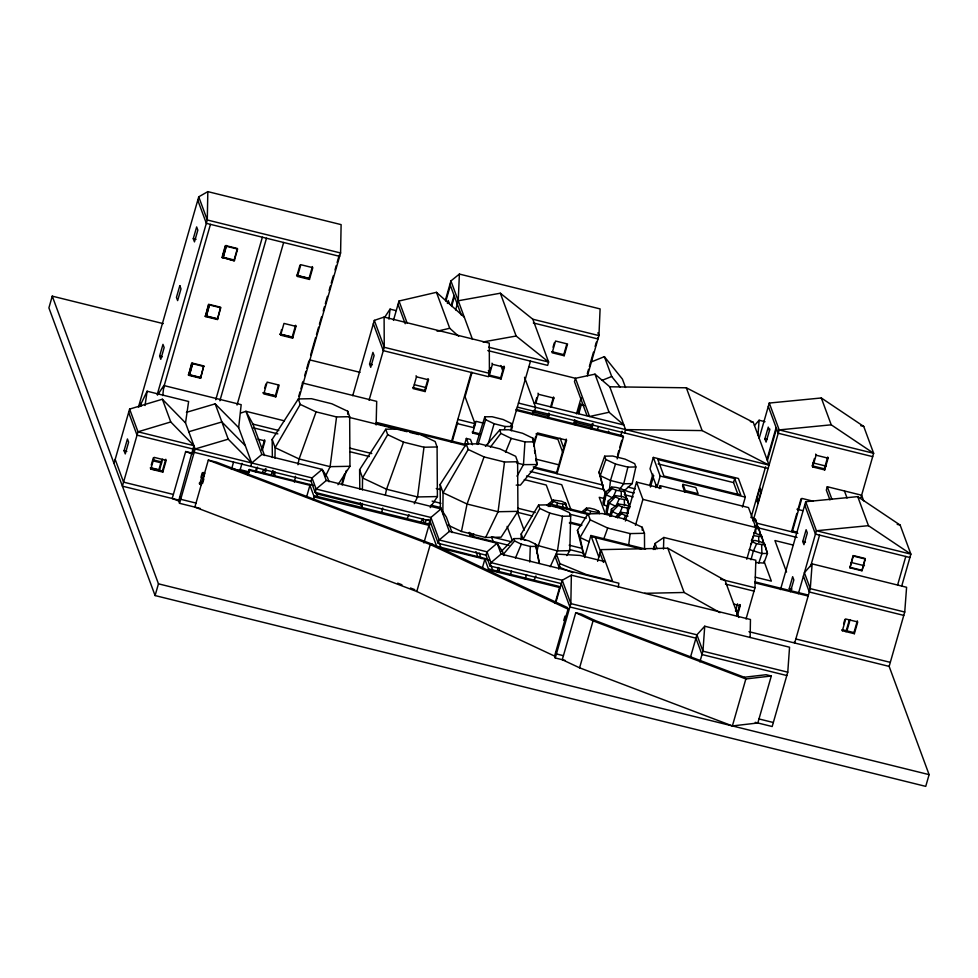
<?xml version="1.0" encoding="UTF-8"?>
<svg xmlns="http://www.w3.org/2000/svg" width="978" height="978" viewBox="0 0 978 978"><rect width="100%" height="100%" fill="white"/><g stroke="black" fill="none" stroke-linecap="round" stroke-linejoin="round"><path stroke-width="1.47" d="M274.781 476.103L274.83 471.616M274.989 458.144L275.111 447.667L272.177 439.415L298.314 398.951L311.42 398.694L331.884 403.792L347.716 411.237L349.659 416.689L349.965 466.286L337.96 484.733M362.251 503.389L362.19 507.875L360.369 502.729M362.398 489.929L362.545 477.949L359.611 469.697L385.748 429.232L398.853 428.975M442.826 513.694L443.071 492.741L440.137 484.489L466.274 444.024L479.379 443.767L499.844 448.853L515.687 456.31L517.619 461.75L517.924 511.347L501.115 537.179L485.638 537.484L461.445 531.47L448.071 525.186M347.679 414.256L347.716 411.237M642.204 530.21L642.253 527.276L624.808 519.11L602.35 513.548L588.047 513.866L577.411 530.333L583.866 555.626L580.052 537.472L577.411 530.333M750.138 637.473L750.456 619.502L571.36 575.162L570.846 603.609L555.26 657.962L565.186 660.419M298.388 400.124L340.589 252.984L341.114 224.622L207.825 191.627L207.287 219.989L157.201 394.672M521.103 539.819L521.225 533.915L538.585 505.039L546.726 504.868L559.489 508.034L569.404 512.68L570.651 516.091L569.807 550.651L566.837 555.577M376.139 424.953L376.701 401.371L302.263 382.936M663.475 549.061L663.83 537.46L755.823 560.235L754.979 587.778L746.031 619.025M529.746 562.069L530.284 546.457L521.347 544.184L514.575 540.932L513.939 538.609L519.795 538.572L528.743 540.846L535.516 544.098L539.514 563.426M455.614 309.94L458.242 300.759L459.391 274.072L600.101 308.914L598.939 335.601L587.436 375.76M516.201 485.112L520.43 485.088L537.142 464.55L532.998 438.266L522.594 433.278L508.866 429.782L499.844 429.843L500.822 433.413L511.225 438.401L524.954 441.897L523.474 464.636L516.995 476.176M755.236 722.339L772.18 726.532L787.767 672.179L789.552 647.216L704.735 626.226L702.95 651.177L699.881 661.874M757.999 435.088L759.111 420.234L765.016 421.701M163.228 323.62L52.262 296.151L48.9 307.887L155.086 595.565L925.738 786.373L929.1 774.637L889.149 666.397L904.736 612.032L906.594 587.277L812.143 563.89L810.273 588.646L794.686 643.011L794.283 641.91M162.764 395.577L163.864 385.54L241.187 404.684L238.656 427.63L251.713 463.01L250.747 466.359M388.938 319.134L390.063 309.134L395.943 310.588M609.367 490.284L610.48 480.491L615.468 464.024L605.847 459.501L604.661 456.188L612.631 456.029L625.064 459.122L634.685 463.645L635.859 466.958L632.179 483.609L623.255 491.628M349.659 416.689L336.554 416.946L330.112 466.665L325.527 476.152M430.198 507.631L437.398 496.567L437.08 446.97L423.987 447.227L417.545 496.946L414.269 503.731M517.619 461.75L504.514 462.007L498.071 511.738L485.638 537.484M628.671 545.162L630.162 533.597L644.465 533.291L644.563 549.135M145.05 405.503L147.116 391.224L188.62 401.493L185.527 422.924L195.135 448.963L179.549 503.315L200.331 508.462M570.651 516.091L562.509 516.262L557.472 550.92L550.235 566.678M618.267 587.228L618.854 583.218L501.115 554.074L490.98 562.631L490.015 565.981L561.274 583.621L569.893 606.959L695.945 638.169L701.984 654.539L786.801 675.529M497.252 571.922L497.985 567.399M499.024 571.189L499.526 568.242M294.366 482.068L295.552 476.298M297.923 464.746L299.109 458.963L316.09 411.86L336.554 416.946M381.799 512.35L382.691 508.022M385.356 495.015L386.542 489.244L403.523 442.129L423.987 447.227M461.445 531.47L467.068 504.025L484.049 456.922L504.514 462.007M536.641 553.071L538.132 546.127L549.746 513.095L539.832 508.45L538.585 505.039M634.355 492.863C626.397 492.399 619.759 486.592 611.751 487.154L605.211 492.46L603.023 502.582L603.829 504.77L607.631 506.543M629.661 506.959L626.996 498.56L623.096 496.738L614.856 495.553L608.304 500.858L606.115 510.981L606.922 513.169L610.724 514.941M609.844 516.494L611.409 509.257L617.949 503.951L626.189 505.137L630.101 506.959M603.829 504.77L606.067 494.782L612.252 488.499L611.751 487.154M606.922 513.169L609.16 503.181L615.345 496.897L614.856 495.553M611.299 515.858L612.265 511.58L618.451 505.296L617.949 503.951M510.418 575.064L511.494 570.797M635.859 466.958L627.9 467.117L623.707 483.78L619.245 489.856M511.286 430.797L512.423 426.457L511.58 423.56L503.144 419.538L492.068 416.726L484.831 416.799L476.848 442.435L477.435 444.44M510.822 426.445L511.58 423.56M750.982 559.783L753.243 551.384L756.605 543.78L764.845 544.954L767.449 553.414L763.952 563.083L756.043 562.533M504.391 429.415L505.186 426.518L512.423 426.457M114.023 463.438L129.609 409.085L162.372 399.232L185.527 422.924M124.072 450.711L127.433 438.975L128.619 442.178L125.257 453.926L124.072 450.711L126.81 451.396M138.424 407.154L198.742 196.822L207.825 191.627M139.622 406.701L147.116 391.224M159.61 356.102L162.971 344.366L164.157 347.581L160.795 359.317L159.61 356.102L162.348 356.787M193.277 238.669L196.651 226.933L197.837 230.136L194.463 241.884L193.277 238.669L196.028 239.353M163.424 388.376L210.453 224.365M151.235 465.076L153.35 457.741M150.808 469.122L154.169 457.374L166.187 460.345L162.825 472.093L150.808 469.122L150.404 468.022L162.409 470.993L162.825 472.093M162.641 459.171L159.292 470.834L158.888 469.733L161.822 459.526M193.045 363.29L203.73 365.943L200.563 378.229L188.546 375.259L191.712 362.96M205.38 316.542L208.754 304.794L220.771 307.764L217.397 319.513L205.38 316.542L208.546 304.244M222.434 255.808L225.38 245.527M188.546 375.259L191.92 363.51L203.925 366.493M222.226 257.825L225.588 246.077L237.605 249.048L234.231 260.796L222.018 257.275L234.231 260.796M192.715 363.669L189.414 375.185L192.519 363.119M209.561 304.953L206.248 316.469L209.353 304.402M226.456 246.004L223.094 257.752L226.26 245.454M162.409 470.993L165.783 459.244M200.563 378.229L203.73 365.943M217.397 319.513L220.563 307.214L209.879 304.574M234.035 260.246L237.397 248.498L226.725 245.857M191.798 453.034L185.673 451.518L172.201 498.499L178.668 500.956L193.913 445.65L170.759 421.958L162.372 399.232M155.086 595.565L158.46 583.829L52.262 296.151M215.759 399.77L262.361 237.214M219.879 400.784L266.481 238.241M200.967 477.252L202.226 472.851M201.285 484.623L199.683 484.22L203.057 472.484L204.659 472.875M554.575 656.091L568.047 609.123L567.472 607.558L432.459 544.281L216.554 462.166L208.314 460.125L194.842 507.105L416.787 591.507L554.575 656.091L555.26 657.962M202.214 482.215L204.72 473.462M202.617 483.315L203.864 478.939M237.031 405.039L283.644 242.483M231.468 469.403L233.571 462.068M242.018 463.34L239.928 470.626L239.524 469.526L249.353 471.958M264.635 388.376L265.894 383.975M292.63 338.144L292.214 337.043L295.588 325.295L295.992 326.395L292.63 338.144L280.613 335.161L281.468 329.659M297.446 276.444L300.821 264.708L312.826 267.679L309.464 279.427L297.446 276.444L297.043 275.344L299.989 265.075M280.613 335.161L283.975 323.425L295.992 326.395M247.63 475.222L249.268 469.501L313.706 485.455M248.326 474.795L249.268 469.501M275.784 396.86L279.158 385.112L267.141 382.141L263.779 393.889L275.784 396.86L275.38 395.76L278.327 385.479M309.464 279.427L309.06 278.314L312.422 266.578M255.392 471.897L256.639 467.521M261.664 450.014L264.586 439.807M256.212 471.543L257.471 467.166M262.483 449.66L265.001 440.907L257.972 439.159M298.791 396.2L300.063 391.799M300.894 388.865L303.009 381.518M304.684 375.65L305.955 371.237M306.799 368.303L308.901 360.955M310.588 355.087L315.637 337.471M316.481 334.537L318.584 327.19M319.427 324.256L321.53 316.909M323.217 311.041L324.476 306.627M325.319 303.693L327.422 296.358M329.109 290.478L330.368 286.077M331.212 283.143L333.315 275.796M335.002 269.928L336.261 265.515M337.104 262.581L339.219 255.246L339.623 256.346L206.334 223.339L197.776 200.172M306.542 497.068L309.916 485.32L249.598 470.381M490.015 565.981L486.029 555.174L438.242 543.34L429.929 520.834L315.173 492.423L311.065 481.298L312.031 477.936L322.178 469.379L327.496 477.594L329.036 481.775M315.173 492.423L316.139 489.061L326.273 480.504L441.029 508.915L446.359 517.13L452.068 532.607M313.351 499.844L314.195 496.91L309.586 484.428M352.728 395.674L374.317 320.381L384.097 317.068L489.269 343.107L489.428 373.339L488.474 376.701L383.29 350.65L373.351 323.742M369.55 364.109L372.924 352.373L374.109 355.576L370.735 367.325L369.55 364.109L372.3 364.794M341.774 483.914L344.708 473.694M342.178 485.015L346.371 470.418M369.061 400.271L384.256 347.3L384.097 317.068M393.449 320.381L399 301.016L436.457 292.324L464.305 317.178M416.078 375.735L416.481 376.836L413.107 388.584L425.124 391.555L428.498 379.819L428.083 378.718L424.721 390.454L425.124 391.555M445.442 300.026L450.919 280.93L459.391 274.072M445.87 301.077L450.369 285.393M447.398 303.449L448.242 300.515L449.428 303.73M451.188 305.356L454.049 295.368M451.579 306.493L454.452 296.468M425.198 523.193L425.968 520.504L428.682 519.575M451.323 442.154L471.31 372.447M452.349 441.078L457.716 422.374M472.068 372.312L465.063 396.762L475.002 423.67L473.841 427.704L456.677 423.45M429.929 520.834L430.895 517.472L441.029 508.915L449.342 531.433L497.13 543.255L502.46 551.482L503.951 555.528M423.89 542.937L428.939 525.32L314.195 496.91M416.787 591.507L430.259 544.538L432.459 544.281M464.721 444.146L466.359 438.425L470.479 439.44L472.447 444.77M438.242 543.34L439.195 539.99L449.342 531.433M473.963 426.102L475.222 421.689M501.054 378.999L500.65 377.899L504.012 366.163L504.416 367.263L501.054 378.999L489.037 376.029L488.633 374.929L490.736 367.594M479.354 434.721L472.68 433.071L476.054 421.322L484.061 423.315M489.037 376.029L492.411 364.281L491.995 363.18M470.931 533.181L470.161 535.871L469.159 533.144M473.792 533.78L473.034 536.47L469.306 532.35M510.895 429.452L530.479 361.139M482.35 568.01L484.868 559.196L488.866 570.015L560.125 587.656M486.029 555.174L486.995 551.824L497.13 543.255L501.115 554.074M535.516 401.934L536.763 397.557M532.57 414.709L533.829 410.332M535.92 403.046L538.426 394.293L538.022 393.18M553.035 347.263L554.294 342.862M533.695 443.499L535.785 436.212M533.682 446.066L537.448 432.936L566.629 440.161L557.008 473.707L556.592 472.606L566.213 439.061M564.184 355.748L567.558 343.999L555.541 341.029L552.179 352.777L564.184 355.748L563.78 354.647L566.727 344.366M547.619 417.435L548.866 413.058M550.541 407.227L553.475 397.007L553.878 398.107L551.372 406.86M548.022 418.535L549.281 414.159M548.169 506.531L548.964 503.756L589.771 513.853L590.822 511.335L599.062 512.509L598.56 511.164L594.661 509.33L589.624 508.083L586.421 508.157L580.969 512.57M587.313 373.633L588.548 369.342M589.367 366.481L593.475 352.166M595.113 346.444L596.348 342.153M573.646 423.853L574.856 419.623M576.494 413.877L581.103 397.826M578.365 412.545L580.871 403.792M575.419 425.32L576.678 420.943M578.768 413.645L581.274 404.892L584.159 405.613M590.859 428.144L592.118 423.767M591.274 429.244L592.949 423.413M605.431 561.739L579.942 555.431L556.396 554.086L555.431 557.436L558.976 567.02L572.802 572.717M597.521 429.452L598.34 426.579M558.976 567.02L559.929 563.658L556.396 554.086M555.076 603.267L559.587 587.521L559.184 586.421L488.45 568.903M555.602 603.402L562.24 580.272L571.36 575.162M563.768 620.443L565.003 616.152M584.587 557.521L590.895 535.504L645.541 549.037M620.822 435.613L622.069 431.261M617.583 454.856L618.842 450.479M619.685 447.557L621.776 440.259M617.155 458.89L623.438 436.97L623.035 435.87L515.932 409.354L516.347 410.454L623.438 436.97M624.587 432.948L625.553 429.599L609.759 386.787L594.991 374.158L575.431 378.29L528.597 366.701M575.736 612.729L562.264 659.698L579.587 667.815L732.388 725.933L757.828 722.986L771.3 676.006L766.104 674.722L744.258 677.253L595.26 620.59L581.568 614.172L575.736 612.729L593.059 620.847L745.859 678.952L771.3 676.006M597.607 561.311L600.957 549.636L667.791 548.218L725.004 580.357L738.708 617.473M579.587 667.815L593.059 620.847L595.26 620.59M625.37 521.029L636.531 482.105L661.104 488.193L660.174 485.687L748.5 507.558L755.872 527.533L746.789 559.245M653.316 457.411L650.04 468.817L656.923 487.472L660.199 476.066L653.316 457.411L738.427 478.486L745.309 497.13L742.449 507.117M635.468 525.32L642.901 499.379L636.531 482.105M649.649 485.589L652.937 474.134M650.431 487.056L653.732 475.54M655.786 487.631L656.617 484.697M659.343 488.56L660.174 485.687M653.316 549.514L655.052 543.475L663.83 537.46M682.986 484.403L685.248 490.516L698.121 493.707L695.859 487.582L682.986 484.403L682.558 485.907L684.82 492.032M738.109 494.929L733.561 482.594L734.71 478.572L657.839 459.538L663.915 475.98L740.786 495.015L734.71 478.572M690.468 657.253L696.911 634.82L704.735 626.226M759.172 438.278L769.27 403.046L821.312 397.973L863.733 426.432L873.647 453.291L860.97 497.46M769.894 429.097L766.08 442.08L764.894 438.865L768.256 427.117L769.441 430.332M766.984 459.44L776.129 427.569M751.031 517.582L765.591 466.799M767.388 460.54L776.532 428.67M756.581 499.819L759.943 488.071L761.129 491.286L757.767 503.034L756.581 499.819L759.319 500.491M753.561 519.269L779.185 429.904L769.27 403.046M735.468 611.128L737.559 603.842M736.874 614.856L739.82 604.575L740.224 605.688L737.278 615.957M737.828 612.338L739.918 605.052M732.388 725.933L745.859 678.952L744.258 677.253M813.085 501.176L801.85 498.401L792.229 531.959L791.825 530.846L796.85 513.34M797.681 510.43L801.031 498.756M824.723 469.929L824.32 468.817L827.681 457.081L828.097 458.181L824.723 469.929L812.706 466.946L812.302 465.846L814.405 458.511M812.706 466.946L816.08 455.21L815.676 454.098M780.481 589.6L805.689 501.702L857.73 496.616L900.151 525.088L910.873 554.135L901.716 586.079M789.295 588.438L792.657 576.69L793.843 579.905L790.481 591.653L789.295 588.438L792.033 589.123M802.767 541.47L806.129 529.721L807.315 532.937L803.953 544.673L802.767 541.47L805.505 542.142M863.696 500.858L861.618 495.223L827.29 486.726L826.324 490.088L829.967 499.941M798.378 593.67L816.41 530.748L805.689 501.702M810.554 566.568L819.576 535.125M849.943 567.802L853.305 556.054L865.322 559.037L861.948 570.773L849.943 567.802L853.097 555.504M843.635 623.756L844.894 619.355M842.351 630.737L845.725 618.988L857.743 621.959L854.369 633.707L842.351 630.737L841.948 629.636L853.965 632.607L854.369 633.707M861.948 570.773L865.114 558.487L854.442 555.834M845.958 631.702L849.307 620.028M846.789 631.348L850.126 619.673M853.965 632.607L857.327 620.859M897.596 585.064L905.787 556.482M488.205 443.878L494.11 423.719L485.675 419.696L484.831 416.799M478.169 444.012L485.675 419.696M758.757 563.206L761.923 553.536L761.642 545.027M605.847 459.501L600.247 475.675L603.927 490.663L606.494 491.873M603.927 490.663L598.988 472.154L604.661 456.188M525.125 578.793L526.616 574.636M603.768 539L607.705 528.047L630.162 533.597M505.516 452.374L511.225 438.401M534.184 580.125L535.956 575.956M515.418 558.096L521.347 544.184M270.796 475.406L273.033 470.345M556.555 505.785L557.668 503.242L565.907 504.416L567.216 508.646M624.392 491.506L623.903 490.161L626.996 499.966L624.392 491.506L616.164 490.333L612.803 497.936L606.067 494.782L605.211 492.46M627.497 499.905L619.257 498.731L615.895 506.335L609.16 503.181L608.304 500.858M629.526 508.328L622.363 507.13L619.001 514.734L612.265 511.58L611.409 509.257M623.781 519.33L625.455 515.528L627.974 516.152M751.373 540.736L753.61 535.663L761.85 536.836L764.014 543.878M407.068 518.633L409.036 514.562M525.846 540.369L523.12 539.086L539.832 508.45M298.314 398.951L300.246 404.403L275.111 447.667L299.109 458.963L330.112 466.665L349.965 466.286M385.748 429.232L387.679 434.684L362.545 477.949L386.542 489.244L417.545 496.946L437.398 496.567M466.274 444.024L468.205 449.477L443.071 492.741L467.068 504.025L498.071 511.738L517.924 511.347M588.047 513.866L590.26 519.868L580.052 537.472L589.135 541.739M558.646 569.098L560.137 566.641M420.589 522.399L422.985 518.707M384.562 317.447L390.063 309.134M157.568 394.965L163.864 385.54M490.381 447.19L500.822 433.413M503.401 554.245L514.575 540.932M485.418 446.384L499.844 429.843M754.466 425.516L759.111 420.234M812.143 563.89L804.393 572.692L810.273 588.646L904.736 612.032M266.591 470.381L263.498 473.523L262.642 471.2L265.918 468.548M501.433 551.262L513.939 538.609M549.636 505.602L553.768 501.408L553.267 500.064L546.714 505.369M583.817 512.643L586.922 509.501L586.421 508.157M617.424 517.888L621.556 513.694L621.054 512.35L615.602 516.775M750.639 544.049L752.705 541.959L752.204 540.602L755.407 540.541L760.444 541.788L764.344 543.609L764.845 544.954M326.273 480.504L322.178 469.379L261.847 454.452L251.713 463.01L228.229 439.183L215.184 403.853L186.407 412.349M590.541 362.227L604.38 356.664L622.424 379.097L625.529 387.508M602.191 380.32L611.702 376.493L620.089 386.921M427.533 523.609L430.247 522.68M240.674 413.083L245.93 411.31L284.439 420.846M170.759 421.958L137.996 431.811L122.409 486.164L177.104 499.709M188.778 431.738L221.872 421.958L245.344 445.736M228.229 439.183L195.135 448.963L312.031 477.936L316.139 489.061L430.895 517.472L439.195 539.99L486.995 551.824L490.98 562.631L562.24 580.272L570.846 603.609L696.911 634.82L702.95 651.177L787.767 672.179M437.093 331.212L449.733 328.278L458.645 336.236M533.927 402.74L623.854 425.002L609.062 412.264L589.538 416.506L575.431 378.29L574.465 381.652L587.008 415.613M458.242 300.759L500.333 293.217L532.814 319.231L598.939 335.601L597.9 332.764M483.059 341.945L516.139 336.029L548.609 362.031L547.643 365.381L487.802 350.564M831.227 424.819L779.185 429.904L873.647 453.291L831.227 424.819L821.312 397.973M868.452 525.675L816.41 530.748L910.873 554.135L868.452 525.675L857.73 496.616M553.267 500.064L561.506 501.237L565.418 503.071L565.907 504.416M621.054 512.35L628.035 513.218M752.644 520.663L755.847 520.589L758.023 527.631M761.018 535.761L758.842 528.719L755.639 528.78L755.786 533.034M569.807 550.651L557.472 550.92L535.406 544.844M644.636 593.316L684.135 592.485L720.053 612.656M632.179 483.609L623.707 483.78L610.48 480.491L600.247 475.675L598.988 472.154M524.954 441.897L533.976 441.836M530.284 546.457L536.152 546.421M609.759 386.787L686.324 387.789L753.28 422.325L769.087 465.137L518.462 403.083M625.553 429.599L702.131 430.589L769.087 465.137M340.589 252.984L207.287 219.989L198.742 196.822M533.316 322.948L597.986 338.963L597.57 337.862M297.043 275.344L309.06 278.314M222.886 257.202L234.683 260.124M296.578 275.441L308.376 278.363M860.774 425.711L863.733 426.432M551.763 351.664L563.78 354.647M488.658 347.19L548.609 362.031L532.814 319.231M750.346 421.604L753.28 422.325M872.682 456.64L778.219 433.254L768.317 406.408M492.411 364.281L504.416 367.263M764.894 438.865L766.948 439.379M816.08 455.21L828.097 458.181M488.633 374.929L500.65 377.899M538.426 394.293L553.878 398.107M812.987 462.887L826.227 466.164M280.209 334.06L292.214 337.043M812.302 465.846L824.32 468.817M206.052 315.918L217.837 318.84M279.745 334.158L293.009 337.447M205.184 315.992L217.189 318.962M416.481 376.836L428.498 379.819M534.66 410.687L768.121 468.486M517.301 407.105L534.465 411.359L535.626 407.325L524.526 377.264M532.717 411.787L548.878 415.797M574.991 422.264L592.57 426.616M414.427 384.721L426.249 387.643M309.708 359.892L360.014 372.349M412.704 387.484L424.721 390.454M658.17 463.927L733.561 482.594M535.968 433.926L557.912 439.354L562.619 452.08M897.193 524.355L900.151 525.088M457.838 419.428L475.002 423.67M615.468 464.024L627.9 467.117M796.948 509.22L802.767 510.663M660.199 476.066L745.309 497.13M480.284 433.951L472.276 431.97L472.68 433.071M535.956 459.159L559.367 464.953M263.363 392.777L275.38 395.76M189.219 374.635L201.003 377.557M262.911 392.887L276.175 396.163M188.338 374.708L200.356 377.679M376.628 422.472L465.98 444.599M375.662 423.229L466.029 445.613M349.256 417.386L407.056 431.701M410.026 432.435L418.914 434.635M628.01 487.117L635.333 488.939M909.907 557.497L815.456 534.11L804.723 505.064M533.255 466.836L556.592 472.606M791.825 530.846L797.437 532.24M533.658 467.936L603.402 485.198M757.119 523.254L797.852 533.34M530.198 471.384L603.634 489.575M624.319 494.697L633.194 496.885M758.904 528.01L797.033 537.46M526.555 475.993L561.727 484.697L571.128 510.161M753.671 532.729L761.349 535.492L761.85 536.836M793.244 545.076L774.918 540.541L786.544 572.032M605.027 498.731L599.221 497.301L605.504 514.306M524.281 479.587L546.262 485.039L552.399 501.677M851.3 562.509L864.454 565.761M849.735 567.252L861.752 570.223M261.847 454.452L245.93 411.31L252.96 424.122L278.828 430.528M349.574 448.046L371.799 453.547M253.424 427.838L277.862 433.89M350.087 451.763L369.354 456.543M553.487 505.87L588.817 514.624M570.003 514.269L586.189 518.279M549.746 513.095L562.509 516.262M517.631 508.181L535.162 512.521M436.261 488.548L440.699 489.648M570.211 522.179L581.983 525.088M569.294 522.949L580.944 525.834M532.105 515.932L517.496 512.313L524.135 530.296M591.299 536.604L641.751 549.098M755.236 577.142L771.361 581.128L764.014 561.225M903.77 615.394L809.319 592.008L803.427 576.054M432.105 501.127L440.87 503.303M754.637 581.776L807.755 594.93L808.158 596.03L755.04 582.876M193.913 445.65L137.996 431.811L129.609 409.085M430.956 505.161L441.176 507.692M720.578 579.257L754.979 587.778M311.065 481.298L194.17 452.313L192.947 449.012L137.03 435.161L128.644 412.435M569.159 545.198L582.265 548.438M725.468 584.062L754.026 591.128M569.453 549.575L584.025 553.193M231.248 468.486L248.351 472.716M511.482 541.788L491.457 536.824L493.181 541.494M315.87 493.609L361.811 504.978M313.694 495.565L431.102 524.636M508.915 545.382L473.046 536.506L472.178 534.171M152.812 459.782L161.248 461.861M733.549 604.025L740.224 605.688M153.216 460.882L161.602 462.961M150.465 467.655L158.888 469.733M150.869 468.755L155.086 469.795M201.945 483.78L199.28 483.12L199.683 484.22M488.988 560.223L441.261 548.401L439.256 543.12M795.847 638.976L890.298 662.363M748.952 631.678L889.149 666.397M173.363 494.465L123.558 482.142L115.172 459.416M195.991 503.071L180.698 499.293L179.83 496.922M563.426 655.676L556.421 653.94L555.724 652.069M758.977 718.952L773.329 722.51M158.46 583.829L929.1 774.637M642.901 499.379L755.872 527.533M494.11 423.719L505.186 426.518M516.543 462.875L523.474 464.636L537.142 464.55L535.651 459.147M487.252 559.061L436.677 546.25L428.939 525.32M185.673 451.518L192.14 453.975M208.314 460.125L430.259 544.538L568.047 609.123M397.691 583.157L401.946 584.771M410.467 588.01L414.733 589.636M559.929 563.658L586.201 574.502L612.534 581.018L600.957 549.636M751.446 517.411L755.358 519.245L755.847 520.589M754.441 525.541L758.353 527.362L758.842 528.719M752.705 541.959L756.605 543.78M749.209 549.489L761.923 553.536L767.449 553.414L764.344 543.609M612.252 488.499L616.164 490.333M615.345 496.897L619.257 498.731M618.451 505.296L622.363 507.13M621.556 513.694L625.455 515.528M586.922 509.501L590.822 511.335M553.768 501.408L557.668 503.242M590.26 519.868L607.705 528.047M468.205 449.477L484.049 456.922M419.317 434.061L435.149 441.518L437.08 446.97M387.679 434.684L403.523 442.129M300.246 404.403L316.09 411.86M215.184 403.853L238.656 427.63M844.454 490.98L847.046 498.022M827.29 486.726L831.972 499.403M686.324 387.789L702.131 430.589M604.38 356.664L611.702 376.493M667.791 548.218L684.135 592.485M594.991 374.158L609.062 412.264M655.052 543.475L657.033 548.854M654.086 546.836L655.077 549.526M608.512 431.139L609.306 433.278M642.253 527.276L644.465 533.291M560.113 438.156L563.768 448.058M595.419 537.619L600.944 552.594M599.991 552.998L603.475 562.411M590.895 535.504L598.842 557.02M500.333 293.217L516.139 336.029M500.834 365.479L502.936 371.163M548.964 503.756L550.003 506.58M488.389 370.503L489.428 373.339L384.256 347.3L374.317 320.381M450.919 280.93L472.496 339.403M449.953 284.292L461.323 315.063M436.457 292.324L449.733 328.278M507.105 526.384L512.386 540.712M466.359 438.425L468.401 443.939M399 301.016L407.166 323.143M398.034 304.366L405.185 323.73M491.042 565.761L492.57 569.929M479.147 553.047L481.188 558.572M475.956 551.568L477.997 557.081M423.119 519.941L424.391 523.377M316.273 492.411L317.813 496.592M252.96 424.122L264.549 455.528M203.143 473.242L204.096 475.821M178.326 500.002L179.549 503.315M140.587 403.352L141.565 406.004M521.225 533.915L523.12 539.086M272.483 471.164L274.305 476.31M761.349 535.492L763.598 542.973M758.353 527.362L760.591 534.844M755.358 519.245L757.595 526.726M626.996 498.56L629.245 506.042M598.56 511.164L599.318 513.658M565.418 503.071L567.289 509.306M535.516 544.098L538.927 562.106M532.998 438.266L533.939 445.724M534.514 450.198L534.893 453.181M758.635 536.91L758.83 542.582M627.387 508.377L627.583 514.049M624.294 499.978L624.477 505.65M621.189 491.579L621.372 497.252M562.705 504.489L562.851 508.743M440.137 484.489L440.369 508.67M359.611 469.697L359.794 489.342M272.177 439.415L272.349 457.557M179.818 285.649L176.443 297.385L177.629 300.601L181.003 288.852L179.818 285.649"/></g></svg>
